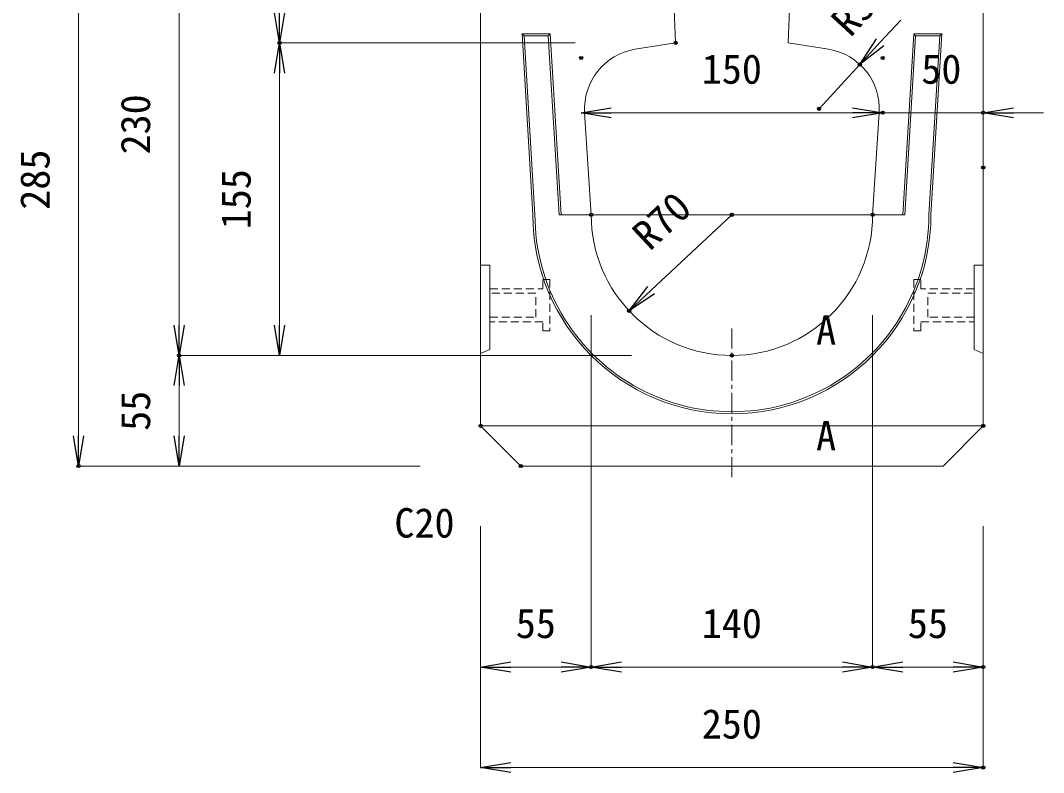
# Model space of a CAD drawing. Units: millimetres, scale not verified. Extents: x -7780 to 7780, y -1420 to 1420.
# Drawn here: x -7263 to -6754, y 27 to 402 of the extents above; entities that cross this region are included whole.
import ezdxf
from ezdxf.enums import TextEntityAlignment as Align

# ---------------------------------------------------------------- set-up
doc = ezdxf.new("R2010")
doc.units = ezdxf.units.MM
doc.header["$LTSCALE"] = 8
doc.header["$PDMODE"] = 32
doc.header["$PDSIZE"] = 1.6
doc.linetypes.add('USER1', pattern=[0.75, 0.5, -0.25])
doc.linetypes.add('USER2', pattern=[2, 1.25, -0.25, 0.25, -0.25])
doc.layers.add('0-0_0', color=7, linetype='Continuous')
doc.layers.add('0-3_DEFPOINTS', color=7, linetype='Continuous')
doc.layers.add('0-2_SUNPO_S10', color=3, linetype='Continuous', lineweight=18)
doc.layers.add('0-4_KIJUN', color=7, linetype='Continuous', lineweight=18)
doc.styles.add('ＭＳ ゴシック', font='')
doc.styles.get('ＭＳ ゴシック').set_extended_font_data('MS Gothic')

# ---------------------------------------------------------------- blocks, each defined once
blk = doc.blocks.new('_OPEN')
at = {"layer": '0-0_0'}
blk.add_line((0, 0), (-1, 0), dxfattribs=at)
blk.add_lwpolyline([(-1, 0.1667), (0, 0), (-1, -0.1667)], dxfattribs=at)
blk = doc.blocks.new('D14')
at = {"layer": '0-2_SUNPO_S10'}
for p, q in [((821, 1655), (596, 1655)), ((596, 1615), (596, 1640)), ((716, 1600), (596, 1600))]:
    blk.add_line(p, q, dxfattribs=at)
at = {"layer": '0-3_DEFPOINTS'}
for p in [(596, 1655), (871, 1655), (766, 1600)]:
    blk.add_point(p, dxfattribs=at)
at = {"layer": '0-2_SUNPO_S10', "xscale": 15, "yscale": 15}
for p, rotation in [((596, 1655), 90), ((596, 1600), 270)]:
    blk.add_blockref('_OPEN', p, dxfattribs=dict(at, rotation=rotation))
at = {"layer": '0-2_SUNPO_S10', "color": 7, "style": 'ＭＳ ゴシック'}
blk.add_text('55', height=14.66, rotation=90, dxfattribs=at).set_placement((586, 1617.5), align=Align.BOTTOM_LEFT)
blk = doc.blocks.new('D15')
at = {"layer": '0-2_SUNPO_S10'}
for p, q in [((793, 1810.52), (646, 1810.52)), ((646, 1670), (646, 1795.52)), ((821, 1655), (646, 1655))]:
    blk.add_line(p, q, dxfattribs=at)
at = {"layer": '0-3_DEFPOINTS'}
for p in [(646, 1810.52), (843, 1810.52), (871, 1655)]:
    blk.add_point(p, dxfattribs=at)
at = {"layer": '0-2_SUNPO_S10', "xscale": 15, "yscale": 15}
for p, rotation in [((646, 1810.52), 90), ((646, 1655), 270)]:
    blk.add_blockref('_OPEN', p, dxfattribs=dict(at, rotation=rotation))
at = {"layer": '0-2_SUNPO_S10', "color": 7, "style": 'ＭＳ ゴシック'}
blk.add_text('155', height=14.66, rotation=90, dxfattribs=at).set_placement((636, 1717.76), align=Align.BOTTOM_LEFT)
blk = doc.blocks.new('D16')
at = {"layer": '0-2_SUNPO_S10'}
for p, q in [((696.8, 1885), (646, 1885)), ((646, 1870), (646, 1825.52)), ((793, 1810.52), (646, 1810.52))]:
    blk.add_line(p, q, dxfattribs=at)
at = {"layer": '0-3_DEFPOINTS'}
for p in [(746.8, 1885), (646, 1810.52), (843, 1810.52)]:
    blk.add_point(p, dxfattribs=at)
at = {"layer": '0-2_SUNPO_S10', "xscale": 15, "yscale": 15}
for p, rotation in [((646, 1885), 90), ((646, 1810.52), 270)]:
    blk.add_blockref('_OPEN', p, dxfattribs=dict(at, rotation=rotation))
at = {"layer": '0-2_SUNPO_S10', "color": 7, "style": 'ＭＳ ゴシック'}
blk.add_text('75', height=14.66, rotation=90, dxfattribs=at).set_placement((636, 1837.76), align=Align.BOTTOM_LEFT)
blk = doc.blocks.new('D17')
at = {"layer": '0-2_SUNPO_S10'}
for p, q in [((696.8, 1885), (596, 1885)), ((596, 1870), (596, 1670)), ((821, 1655), (596, 1655))]:
    blk.add_line(p, q, dxfattribs=at)
at = {"layer": '0-3_DEFPOINTS'}
for p in [(746.8, 1885), (596, 1655), (871, 1655)]:
    blk.add_point(p, dxfattribs=at)
at = {"layer": '0-2_SUNPO_S10', "xscale": 15, "yscale": 15}
for p, rotation in [((596, 1885), 90), ((596, 1655), 270)]:
    blk.add_blockref('_OPEN', p, dxfattribs=dict(at, rotation=rotation))
at = {"layer": '0-2_SUNPO_S10', "color": 7, "style": 'ＭＳ ゴシック'}
blk.add_text('230', height=14.66, rotation=90, dxfattribs=at).set_placement((586, 1755), align=Align.BOTTOM_LEFT)
blk = doc.blocks.new('D18')
at = {"layer": '0-2_SUNPO_S10'}
for p, q in [((696.8, 1885), (546, 1885)), ((546, 1870), (546, 1615)), ((716, 1600), (546, 1600))]:
    blk.add_line(p, q, dxfattribs=at)
at = {"layer": '0-3_DEFPOINTS'}
for p in [(746.8, 1885), (546, 1600), (766, 1600)]:
    blk.add_point(p, dxfattribs=at)
at = {"layer": '0-2_SUNPO_S10', "xscale": 15, "yscale": 15}
for p, rotation in [((546, 1885), 90), ((546, 1600), 270)]:
    blk.add_blockref('_OPEN', p, dxfattribs=dict(at, rotation=rotation))
at = {"layer": '0-2_SUNPO_S10', "color": 7, "style": 'ＭＳ ゴシック'}
blk.add_text('285', height=14.66, rotation=90, dxfattribs=at).set_placement((536, 1727.5), align=Align.BOTTOM_LEFT)
blk = doc.blocks.new('D19')
at = {"layer": '0-2_SUNPO_S10'}
for p, q in [((801, 1675), (801, 1500)), ((746, 1570), (746, 1500)), ((761, 1500), (786, 1500))]:
    blk.add_line(p, q, dxfattribs=at)
at = {"layer": '0-3_DEFPOINTS'}
for p in [(801, 1725), (746, 1620), (801, 1500)]:
    blk.add_point(p, dxfattribs=at)
at = {"layer": '0-2_SUNPO_S10', "xscale": 15, "yscale": 15, "rotation": 180}
blk.add_blockref('_OPEN', (746, 1500), dxfattribs=at)
at = {"layer": '0-2_SUNPO_S10', "xscale": 15, "yscale": 15}
blk.add_blockref('_OPEN', (801, 1500), dxfattribs=at)
at = {"layer": '0-2_SUNPO_S10', "color": 7, "style": 'ＭＳ ゴシック'}
blk.add_text('55', height=14.66, dxfattribs=at).set_placement((763.5, 1510), align=Align.BOTTOM_LEFT)
blk = doc.blocks.new('D20')
at = {"layer": '0-2_SUNPO_S10'}
for p, q in [((801, 1675), (801, 1500)), ((941, 1675), (941, 1500)), ((816, 1500), (926, 1500))]:
    blk.add_line(p, q, dxfattribs=at)
at = {"layer": '0-3_DEFPOINTS'}
for p in [(801, 1725), (941, 1725), (941, 1500)]:
    blk.add_point(p, dxfattribs=at)
at = {"layer": '0-2_SUNPO_S10', "xscale": 15, "yscale": 15, "rotation": 180}
blk.add_blockref('_OPEN', (801, 1500), dxfattribs=at)
at = {"layer": '0-2_SUNPO_S10', "xscale": 15, "yscale": 15}
blk.add_blockref('_OPEN', (941, 1500), dxfattribs=at)
at = {"layer": '0-2_SUNPO_S10', "color": 7, "style": 'ＭＳ ゴシック'}
blk.add_text('140', height=14.66, dxfattribs=at).set_placement((856, 1510), align=Align.BOTTOM_LEFT)
blk = doc.blocks.new('D21')
at = {"layer": '0-2_SUNPO_S10'}
for p, q in [((941, 1675), (941, 1500)), ((996, 1570), (996, 1500)), ((956, 1500), (981, 1500))]:
    blk.add_line(p, q, dxfattribs=at)
at = {"layer": '0-3_DEFPOINTS'}
for p in [(941, 1725), (996, 1620), (996, 1500)]:
    blk.add_point(p, dxfattribs=at)
at = {"layer": '0-2_SUNPO_S10', "xscale": 15, "yscale": 15, "rotation": 180}
blk.add_blockref('_OPEN', (941, 1500), dxfattribs=at)
at = {"layer": '0-2_SUNPO_S10', "xscale": 15, "yscale": 15}
blk.add_blockref('_OPEN', (996, 1500), dxfattribs=at)
at = {"layer": '0-2_SUNPO_S10', "color": 7, "style": 'ＭＳ ゴシック'}
blk.add_text('55', height=14.66, dxfattribs=at).set_placement((958.5, 1510), align=Align.BOTTOM_LEFT)
blk = doc.blocks.new('D22')
at = {"layer": '0-2_SUNPO_S10'}
for p, q in [((746, 1570), (746, 1450)), ((996, 1570), (996, 1450)), ((761, 1450), (981, 1450))]:
    blk.add_line(p, q, dxfattribs=at)
at = {"layer": '0-3_DEFPOINTS'}
for p in [(746, 1620), (996, 1620), (996, 1450)]:
    blk.add_point(p, dxfattribs=at)
at = {"layer": '0-2_SUNPO_S10', "xscale": 15, "yscale": 15, "rotation": 180}
blk.add_blockref('_OPEN', (746, 1450), dxfattribs=at)
at = {"layer": '0-2_SUNPO_S10', "xscale": 15, "yscale": 15}
blk.add_blockref('_OPEN', (996, 1450), dxfattribs=at)
at = {"layer": '0-2_SUNPO_S10', "color": 7, "style": 'ＭＳ ゴシック'}
blk.add_text('250', height=14.66, dxfattribs=at).set_placement((856, 1460), align=Align.BOTTOM_LEFT)
blk = doc.blocks.new('D23')
at = {"layer": '0-2_SUNPO_S10'}
blk.add_line((811, 1775.769), (931, 1775.769), dxfattribs=at)
at = {"layer": '0-3_DEFPOINTS'}
for p in [(796, 1803), (946, 1803), (946, 1775.769)]:
    blk.add_point(p, dxfattribs=at)
at = {"layer": '0-2_SUNPO_S10', "xscale": 15, "yscale": 15, "rotation": 180}
blk.add_blockref('_OPEN', (796, 1775.769), dxfattribs=at)
at = {"layer": '0-2_SUNPO_S10', "xscale": 15, "yscale": 15}
blk.add_blockref('_OPEN', (946, 1775.769), dxfattribs=at)
at = {"layer": '0-2_SUNPO_S10', "color": 7, "style": 'ＭＳ ゴシック'}
blk.add_text('150', height=14.66, dxfattribs=at).set_placement((856, 1785.769), align=Align.BOTTOM_LEFT)
blk = doc.blocks.new('D24')
at = {"layer": '0-2_SUNPO_S10'}
for p, q in [((931, 1775.769), (916, 1775.769)), ((946, 1775.769), (996, 1775.769)), ((1011, 1775.769), (1026, 1775.769))]:
    blk.add_line(p, q, dxfattribs=at)
at = {"layer": '0-3_DEFPOINTS'}
for p in [(946, 1803), (996, 1775.769), (996, 1748.5)]:
    blk.add_point(p, dxfattribs=at)
at = {"layer": '0-2_SUNPO_S10', "xscale": 15, "yscale": 15}
blk.add_blockref('_OPEN', (946, 1775.769), dxfattribs=at)
at = {"layer": '0-2_SUNPO_S10', "xscale": 15, "yscale": 15, "rotation": 180}
blk.add_blockref('_OPEN', (996, 1775.769), dxfattribs=at)
at = {"layer": '0-2_SUNPO_S10', "color": 7, "style": 'ＭＳ ゴシック'}
blk.add_text('50', height=14.66, dxfattribs=at).set_placement((965.19, 1785.769), align=Align.BOTTOM_LEFT)
blk = doc.blocks.new('D31')
at = {"layer": '0-2_SUNPO_S10'}
blk.add_line((871, 1725), (830.798, 1687.466), dxfattribs=at)
at = {"layer": '0-3_DEFPOINTS'}
for p in [(871, 1725), (819.834, 1677.229)]:
    blk.add_point(p, dxfattribs=at)
at = {"layer": '0-2_SUNPO_S10', "xscale": 15, "yscale": 15, "rotation": 223.03485}
blk.add_blockref('_OPEN', (819.834, 1677.229), dxfattribs=at)
at = {"layer": '0-2_SUNPO_S10', "color": 7, "style": 'ＭＳ ゴシック'}
blk.add_text('R70', height=14.66, rotation=43.035, dxfattribs=at).set_placement((833.111, 1703.306), align=Align.BOTTOM_LEFT)
blk = doc.blocks.new('D32')
at = {"layer": '0-2_SUNPO_S10'}
for p, q in [((944.779, 1810.809), (954.933, 1821.85)), ((914.316, 1777.688), (934.624, 1799.769))]:
    blk.add_line(p, q, dxfattribs=at)
at = {"layer": '0-3_DEFPOINTS'}
for p in [(934.624, 1799.769), (914.316, 1777.688)]:
    blk.add_point(p, dxfattribs=at)
at = {"layer": '0-2_SUNPO_S10', "xscale": 15, "yscale": 15, "rotation": 227.39419}
blk.add_blockref('_OPEN', (934.624, 1799.769), dxfattribs=at)
at = {"layer": '0-2_SUNPO_S10', "color": 7, "style": 'ＭＳ ゴシック'}
blk.add_text('R30', height=14.66, rotation=47.394, dxfattribs=at).set_placement((933.149, 1809.816), align=Align.BOTTOM_LEFT)

msp = doc.modelspace()

# ---------------------------------------------------------------- linework, layer by layer
at = {"layer": '0-2_SUNPO_S10', "linetype": 'USER2'}
msp.add_line((-6909, 248.431), (-6909, 173.431), dxfattribs=at)
at = {"layer": '0-4_KIJUN'}
for p, q in [((-6982.254, 355.769), (-6979, 305)), ((-6839, 305), (-6835.746, 355.769)), ((-7034, 200), (-6784, 200))]:
    msp.add_line(p, q, dxfattribs=at)
for points in [[(-6860.944, 387.311), (-6881, 390.52), (-6878, 465), (-6784.8, 465), (-6784, 457), (-6784, 200), (-6804, 180), (-7014, 180), (-7034, 200), (-7034, 457), (-7033.2, 465)], [(-7033.2, 465), (-6940, 465), (-6937, 390.52), (-6957.056, 387.311)]]:
    msp.add_lwpolyline(points, dxfattribs=at)
at = {"layer": '0-4_KIJUN', "color": 3}
for points in [[(-6994, 305), (-6999.422, 395), (-7013.422, 395), (-7008, 305)], [(-6995, 304.97), (-7000.363, 394), (-7012.36, 394), (-7007, 305.03)], [(-6811, 305.03), (-6805.64, 394), (-6817.637, 394), (-6823, 304.97), (-6995, 304.97)], [(-6810, 305), (-6804.578, 395), (-6818.578, 395), (-6824, 305), (-6994, 305)]]:
    msp.add_lwpolyline(points, dxfattribs=at)
for points in [[(-7012.36, 394), (-7013.422, 395), (-6999.422, 395), (-7000.363, 394)], [(-6817.637, 394), (-6818.578, 395), (-6804.578, 395), (-6805.64, 394)]]:
    msp.add_lwpolyline(points, close=True, dxfattribs=at)
at = {"layer": '0-4_KIJUN'}
for points in [[(-7034, 236), (-7034, 280), (-7029.5, 280), (-7029.5, 238)], [(-6784, 236), (-6784, 280), (-6788.5, 280), (-6788.5, 238)]]:
    msp.add_lwpolyline(points, close=True, dxfattribs=at)
at = {"layer": '0-4_KIJUN', "linetype": 'USER1'}
for points in [[(-7029.5, 251.775), (-7029.5, 268.225), (-7003, 268.225), (-7003, 272.75), (-6999.5, 272.75), (-6999.5, 247.25), (-7003, 247.25), (-7003, 251.775)], [(-6788.5, 251.775), (-6788.5, 268.225), (-6815, 268.225), (-6815, 272.75), (-6818.5, 272.75), (-6818.5, 247.25), (-6815, 247.25), (-6815, 251.775)], [(-7029.5, 266), (-7029.5, 254), (-7006.5, 254), (-7006.5, 266)], [(-6788.5, 266), (-6788.5, 254), (-6811.5, 254), (-6811.5, 266)]]:
    msp.add_lwpolyline(points, close=True, dxfattribs=at)
at = {"layer": '0-4_KIJUN'}
for centre, radius, start, end in [((-6952.316, 357.688), 30, 99.09028, 183.66779), ((-6865.684, 357.688), 30, 356.33221, 80.90972), ((-6909, 305), 70, 180, 0)]:
    msp.add_arc(centre, radius, start, end, dxfattribs=at)
at = {"layer": '0-4_KIJUN', "color": 3}
for radius, start, end in [(99, 180, 0), (98, 179.98245, 0.01755)]:
    msp.add_arc((-6909, 305), radius, start, end, dxfattribs=at)

# ---------------------------------------------------------------- block references
at = {"layer": '0-2_SUNPO_S10'}
for name in ['D18', 'D17', 'D16', 'D32', 'D15', 'D23', 'D24', 'D31', 'D19', 'D20', 'D21', 'D14', 'D22']:
    msp.add_blockref(name, (-7780, -1420), dxfattribs=at)

# ---------------------------------------------------------------- texts
at = {"layer": '0-2_SUNPO_S10', "color": 7, "style": 'ＭＳ ゴシック'}
for s, p in [('A', (-6867.13, 235.961)), ('A', (-6867.13, 183.336)), ('C20', (-7076.899, 140))]:
    msp.add_text(s, height=14.66, dxfattribs=at).set_placement(p, align=Align.BOTTOM_LEFT)

doc.saveas('drawing.dxf')
